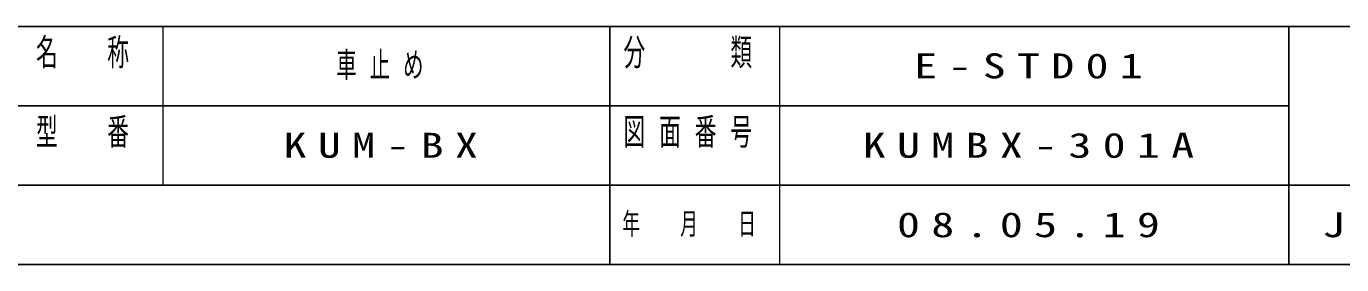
# Model space of a CAD drawing. Units: millimetres on the paper, scale 1:30. Extents: x -610 to 0, y 0 to 257.
# Drawn here: x -181.6 to -65.3, y 0 to 21 of the extents above; entities that cross this region are included whole.
import ezdxf

# ---------------------------------------------------------------- set-up
doc = ezdxf.new("R2010")
doc.units = ezdxf.units.MM
doc.layers.add('NAKAMURA図枠', color=7, linetype='Continuous', lineweight=13)
doc.layers.add('図面情報', color=7, linetype='Continuous')
doc.styles.add('ＭＳ ゴシック', font='')
doc.styles.get('ＭＳ ゴシック').set_extended_font_data('MS Gothic')

msp = doc.modelspace()

# ---------------------------------------------------------------- linework, layer by layer
at = {"layer": 'NAKAMURA図枠', "color": 20, "lineweight": 25}
for p, q in [((-365, 21), (0, 21)), ((-365, 0), (0, 0))]:
    msp.add_line(p, q, dxfattribs=at)
at = {"layer": 'NAKAMURA図枠'}
for p, q in [((-169.5, 21), (-169.5, 7)), ((-115, 21), (-115, 0))]:
    msp.add_line(p, q, dxfattribs=at)
at = {"layer": 'NAKAMURA図枠', "color": 3, "lineweight": 25}
for p, q in [((-130, 21), (-130, 0)), ((-70, 21), (-70, 0)), ((-182.5, 14), (-70, 14)), ((-237.5, 7), (0, 7))]:
    msp.add_line(p, q, dxfattribs=at)

# ---------------------------------------------------------------- texts
at = {"layer": 'NAKAMURA図枠', "style": 'ＭＳ ゴシック'}
for s, insert, char_height, attachment_point in [('\\T1.64;\\W0.6;名\u3000称', (-176, 19.9), 2.346, 2), ('\\T1.64;\\W0.6;分\u3000\u3000類', (-122.5, 19.9), 2.346, 2), ('\\T1.64;\\W0.6;型\u3000番', (-176, 12.9), 2.346, 2), ('\\T1.64;\\W0.6;図面番号', (-122.5, 12.9), 2.346, 2), ('\\T1.64;\\W0.6;年\u3000月\u3000日', (-122.5, 3.5), 1.906, 5), ('\\T1.5;\\W1.35;JOB', (-62.5, 3.5), 2.199, 5)]:
    msp.add_mtext(s, dxfattribs=dict(at, insert=insert, char_height=char_height, attachment_point=attachment_point))
at = {"layer": '図面情報', "char_height": 2.199, "attachment_point": 5, "style": 'ＭＳ ゴシック'}
for s, insert in [('\\T1.64;\\W0.6;車止め', (-149.75, 17.5)), ('\\T1.5;\\W1.35;E-STD01', (-92.5, 17.5)), ('\\T1.5;\\W1.35;KUM-BX', (-149.75, 10.5)), ('\\T1.5;\\W1.35;KUMBX-301A', (-92.5, 10.5)), ('\\T1.5;\\W1.35;08.05.19', (-92.5, 3.5))]:
    msp.add_mtext(s, dxfattribs=dict(at, insert=insert))

doc.saveas('drawing.dxf')
